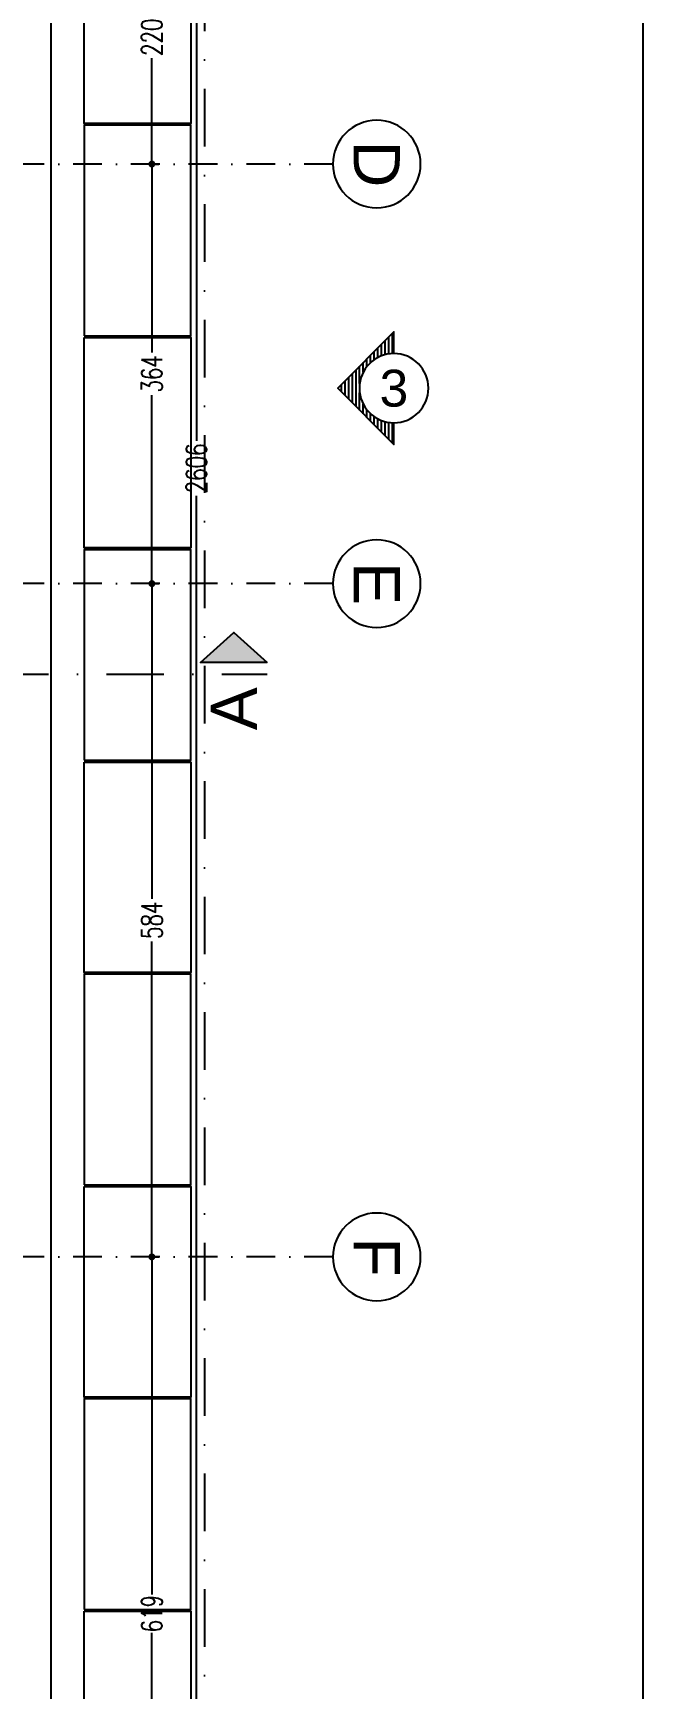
# Model space of a CAD drawing. Extents: x 58467 to 79089, y -33726 to -17391.
# Drawn here: x 78560 to 79089, y -21062 to -19626 of the extents above; entities that cross this region are included whole.
import ezdxf
from ezdxf.enums import TextEntityAlignment as Align

# ---------------------------------------------------------------- set-up
doc = ezdxf.new("R2010")
doc.units = 0
doc.header["$LTSCALE"] = 100
doc.linetypes.add('DASHDOT', pattern=[1, 0.5, -0.25, 0, -0.25])
doc.linetypes.add('DASHDOT2', pattern=[0.5, 0.25, -0.125, 0, -0.125])
for name, color, linetype in [('BA_axis', 5, 'DASHDOT2'), ('BA_dim_ext', 185, 'Continuous'), ('BA_env_bound', 10, 'DASHDOT'), ('BA_layout', 11, 'Continuous'), ('BA_symbol_ref', 22, 'Continuous'), ('Kompozit', 122, 'Continuous')]:
    doc.layers.add(name, color=color, linetype=linetype)
doc.styles.add('dim', font='simplex.shx', dxfattribs={"width": 0.7})
doc.styles.add('text1', font='arial.ttf', dxfattribs={"height": 20})
doc.dimstyles.new('1_100', dxfattribs={"dimtxt": 8, "dimasz": 3, "dimexe": 6, "dimexo": 0, "dimgap": 2, "dimtad": 0, "dimdec": 1, "dimzin": 11, "dimtxsty": 'dim', "dimblk": 'DOT', "dimcen": 0, "dimdle": 1.25, "dimclrt": 256, "dimadec": 0, "dimazin": 0, "dimtfac": 1.25, "dimtdec": 1, "dimtix": 1, "dimtofl": 0, "dimtmove": 1, "dimatfit": 3, "dimldrblk": 'DOT', "dimfxl": 20, "dimfxlon": 1, "dimtolj": 1, "dimtzin": 0, "dimarcsym": 0})

# ---------------------------------------------------------------- blocks, each defined once
blk = doc.blocks.new('*U176')
blk.add_line((0, 0), (0, -696))
at = {"linetype": 'Continuous'}
blk.add_circle((0, 38), 38, dxfattribs=at)
at = {"linetype": 'Continuous', "style": 'text1'}
blk.add_attdef('1', text='', height=40, dxfattribs=at).set_placement((0, 38), align=Align.MIDDLE)
blk = doc.blocks.new('AXIS')
at = {"layer": 'BA_axis'}
ref = blk.add_blockref('*U176', (4176.1, -32187.3), dxfattribs=dict(at, xscale=-1, rotation=270))
ref.add_attrib('1', 'D', dxfattribs={"layer": '0', "linetype": 'Continuous', "height": 40, "rotation": 270, "style": 'text1'}).set_placement((4214.1, -32187.3), align=Align.MIDDLE)
ref = blk.add_blockref('*U176', (4176.1, -32551.3), dxfattribs=dict(at, xscale=-1, rotation=270))
ref.add_attrib('1', 'E', dxfattribs={"layer": '0', "linetype": 'Continuous', "height": 40, "rotation": 270, "style": 'text1'}).set_placement((4214.1, -32551.3), align=Align.MIDDLE)
ref = blk.add_blockref('*U176', (4176.1, -33135.3), dxfattribs=dict(at, xscale=-1, rotation=270))
ref.add_attrib('1', 'F', dxfattribs={"layer": '0', "linetype": 'Continuous', "height": 40, "rotation": 270, "style": 'text1'}).set_placement((4214.1, -33135.3), align=Align.MIDDLE)
blk = doc.blocks.new('_Dot')
at = {"color": 0, "linetype": 'ByBlock', "lineweight": -2}
blk.add_line((-0.5, 0), (-1, 0), dxfattribs=at)
at = {"color": 0, "linetype": 'ByBlock', "const_width": 0.5}
blk.add_lwpolyline([(-0.25, 0, 1), (0.25, 0, 1)], format="xyb", close=True, dxfattribs=at)
blk = doc.blocks.new('*D30')
at = {"layer": 'BA_dim_ext', "color": 0, "lineweight": -2, "transparency": 16777216}
for p, q in [((4019, -31967.3), (4025, -31967.3)), ((4019, -31973.3), (4019, -32059.1)), ((4019, -32181.3), (4019, -32095.5)), ((4019, -32187.3), (4025, -32187.3))]:
    blk.add_line(p, q, dxfattribs=at)
at = {"layer": 'DEFPOINTS', "color": 0, "transparency": 16777216}
for p in [(4019, -31967.3), (4019, -32187.3), (4019, -32187.3)]:
    blk.add_point(p, dxfattribs=at)
at = {"layer": 'BA_dim_ext', "color": 0, "lineweight": -2, "transparency": 16777216, "xscale": 6, "yscale": 6, "zscale": 6}
for p, rotation in [((4019, -31967.3), 90), ((4019, -32187.3), 270)]:
    blk.add_blockref('_Dot', p, dxfattribs=dict(at, rotation=rotation))
at = {"layer": 'BA_dim_ext', "color": 2, "transparency": 16777216, "insert": (4019, -32077.3), "char_height": 18, "attachment_point": 5, "rotation": 90, "style": 'dim'}
blk.add_mtext('\\A1;220', dxfattribs=at)
blk = doc.blocks.new('*D31')
at = {"layer": 'BA_dim_ext', "color": 0, "lineweight": -2, "transparency": 16777216}
for p, q in [((4019, -32187.3), (4025, -32187.3)), ((4019, -32193.3), (4019, -32350.8)), ((4019, -32545.3), (4019, -32387.8)), ((4019, -32551.3), (4025, -32551.3))]:
    blk.add_line(p, q, dxfattribs=at)
at = {"layer": 'DEFPOINTS', "color": 0, "transparency": 16777216}
for p in [(4019, -32187.3), (4019, -32551.3), (4019, -32551.3)]:
    blk.add_point(p, dxfattribs=at)
at = {"layer": 'BA_dim_ext', "color": 0, "lineweight": -2, "transparency": 16777216, "xscale": 6, "yscale": 6, "zscale": 6}
for p, rotation in [((4019, -32187.3), 90), ((4019, -32551.3), 270)]:
    blk.add_blockref('_Dot', p, dxfattribs=dict(at, rotation=rotation))
at = {"layer": 'BA_dim_ext', "color": 2, "transparency": 16777216, "insert": (4019, -32369.3), "char_height": 18, "attachment_point": 5, "rotation": 90, "style": 'dim'}
blk.add_mtext('\\A1;364', dxfattribs=at)
blk = doc.blocks.new('*D32')
at = {"layer": 'BA_dim_ext', "color": 0, "lineweight": -2, "transparency": 16777216}
for p, q in [((4019, -32551.3), (4025, -32551.3)), ((4019, -32557.3), (4019, -32824.8)), ((4019, -33129.3), (4019, -32861.8)), ((4019, -33135.3), (4025, -33135.3))]:
    blk.add_line(p, q, dxfattribs=at)
at = {"layer": 'DEFPOINTS', "color": 0, "transparency": 16777216}
for p in [(4019, -32551.3), (4019, -33135.3), (4019, -33135.3)]:
    blk.add_point(p, dxfattribs=at)
at = {"layer": 'BA_dim_ext', "color": 0, "lineweight": -2, "transparency": 16777216, "xscale": 6, "yscale": 6, "zscale": 6}
for p, rotation in [((4019, -32551.3), 90), ((4019, -33135.3), 270)]:
    blk.add_blockref('_Dot', p, dxfattribs=dict(at, rotation=rotation))
at = {"layer": 'BA_dim_ext', "color": 2, "transparency": 16777216, "insert": (4019, -32843.3), "char_height": 18, "attachment_point": 5, "rotation": 90, "style": 'dim'}
blk.add_mtext('\\A1;584', dxfattribs=at)
blk = doc.blocks.new('*D33')
at = {"layer": 'BA_dim_ext', "color": 0, "lineweight": -2, "transparency": 16777216}
for p, q in [((4019, -33135.3), (4025, -33135.3)), ((4019, -33141.3), (4019, -33428.1)), ((4019, -33748.3), (4019, -33461.5)), ((4019, -33754.3), (4025, -33754.3))]:
    blk.add_line(p, q, dxfattribs=at)
at = {"layer": 'DEFPOINTS', "color": 0, "transparency": 16777216}
for p in [(4019, -33135.3), (4019, -33754.3), (4019, -33754.3)]:
    blk.add_point(p, dxfattribs=at)
at = {"layer": 'BA_dim_ext', "color": 0, "lineweight": -2, "transparency": 16777216, "xscale": 6, "yscale": 6, "zscale": 6}
for p, rotation in [((4019, -33135.3), 90), ((4019, -33754.3), 270)]:
    blk.add_blockref('_Dot', p, dxfattribs=dict(at, rotation=rotation))
at = {"layer": 'BA_dim_ext', "color": 2, "transparency": 16777216, "insert": (4019, -33444.8), "char_height": 18, "attachment_point": 5, "rotation": 90, "style": 'dim'}
blk.add_mtext('\\A1;619', dxfattribs=at)
blk = doc.blocks.new('*D34')
at = {"layer": 'BA_dim_ext', "color": 0, "lineweight": -2, "transparency": 16777216}
for p, q in [((4057.7, -31148.3), (4051.7, -31148.3)), ((4057.7, -31154.3), (4057.7, -32427.4)), ((4057.7, -33748.3), (4057.7, -32475.2)), ((4057.7, -33754.3), (4063.7, -33754.3))]:
    blk.add_line(p, q, dxfattribs=at)
at = {"layer": 'DEFPOINTS', "color": 0, "transparency": 16777216}
for p in [(4057.7, -31148.3), (4057.7, -31148.3), (4057.7, -33754.3)]:
    blk.add_point(p, dxfattribs=at)
at = {"layer": 'BA_dim_ext', "color": 0, "lineweight": -2, "transparency": 16777216, "xscale": 6, "yscale": 6, "zscale": 6}
for p, rotation in [((4057.7, -31148.3), 90), ((4057.7, -33754.3), 270)]:
    blk.add_blockref('_Dot', p, dxfattribs=dict(at, rotation=rotation))
at = {"layer": 'BA_dim_ext', "color": 2, "transparency": 16777216, "insert": (4057.7, -32451.3), "char_height": 18, "attachment_point": 5, "rotation": 90, "style": 'dim'}
blk.add_mtext('\\A1;2606', dxfattribs=at)
blk = doc.blocks.new('*U144')
blk.add_hatch(color=256).paths.add_polyline_path([(40, 29), (40, -29), (66, 0)])
at = {"linetype": 'DASHDOT'}
blk.add_lwpolyline([(30, -511), (30, 29)], dxfattribs=at)
blk.add_lwpolyline([(40, 29), (40, -29), (66, 0), (40, 29)])
at = {"linetype": 'Continuous', "style": 'text1'}
blk.add_attdef('A', text='', height=40, dxfattribs=at).set_placement((0, 0), align=Align.MIDDLE)
blk = doc.blocks.new('*U175')
h = blk.add_hatch()
h.set_pattern_fill('ANSI31', color=24, angle=135, style=0)
h.set_pattern_definition([(180, (8291.9078, -824.118), (-7e-16, -3.175), [])])
h.paths.add_polyline_path([(-30, 48.75), (18.75, 0), (0, 0, 1), (-60, 0), (-78.75, 0)])
at = {"color": 24}
blk.add_lwpolyline([(-60, 0), (-78.75, 0), (-30, 48.75), (18.75, 0), (0, 0)], dxfattribs=at)
blk.add_circle((-30, 0), 30)
at = {"linetype": 'Continuous', "style": 'text1'}
blk.add_attdef('1', text='', height=32, dxfattribs=at).set_placement((-30, 0), align=Align.MIDDLE)
blk = doc.blocks.new('görünüşler')
at = {"layer": 'BA_symbol_ref'}
ref = blk.add_blockref('*U175', (77249.6, -40848.8), dxfattribs=dict(at, xscale=-1, rotation=90))
ref.add_attrib('1', '3', dxfattribs={"layer": '0', "linetype": 'Continuous', "height": 32, "style": 'text1'}).set_placement((77249.6, -40818.8), align=Align.MIDDLE)
blk = doc.blocks.new('A$C56216D09')
at = {"layer": 'Kompozit', "elevation": 1.3}
blk.add_lwpolyline([(2061, -2701.4), (3750.3, -2701.4), (3750.3, -517.7)], dxfattribs=at)
at = {"layer": 'Kompozit'}
for points in [[(3778.8, -886.7), (3871.4, -886.7), (3871.4, -1069.3), (3778.8, -1069.3)], [(3778.8, -1253.5), (3871.4, -1253.5), (3871.4, -1070.8), (3778.8, -1070.8)], [(3778.8, -1255), (3871.4, -1255), (3871.4, -1437.6), (3778.8, -1437.6)], [(3778.8, -1621.8), (3871.4, -1621.8), (3871.4, -1439.1), (3778.8, -1439.1)], [(3778.8, -1623.3), (3871.4, -1623.3), (3871.4, -1805.9), (3778.8, -1805.9)], [(3778.8, -1990.1), (3871.4, -1990.1), (3871.4, -1807.4), (3778.8, -1807.4)], [(3778.8, -1991.6), (3871.4, -1991.6), (3871.4, -2174.2), (3778.8, -2174.2)], [(3778.8, -2358.4), (3871.4, -2358.4), (3871.4, -2175.7), (3778.8, -2175.7)], [(3778.8, -2359.9), (3871.4, -2359.9), (3871.4, -2542.5), (3778.8, -2542.5)]]:
    blk.add_lwpolyline(points, close=True, dxfattribs=at)
blk = doc.blocks.new('OLCU')
at = {"layer": 'BA_dim_ext'}
for base, p1, p2, picture, middle in [((4057.65, -31148.27), (4057.65, -33754.27), (4057.65, -31148.27), '*D34', (4057.65, -32451.27)), ((4019.04, -32187.27), (4019.04, -31967.27), (4019.04, -32187.27), '*D30', (4019.04, -32077.27)), ((4019.04, -32551.27), (4019.04, -32187.27), (4019.04, -32551.27), '*D31', (4019.04, -32369.27)), ((4019.04, -33135.27), (4019.04, -32551.27), (4019.04, -33135.27), '*D32', (4019.04, -32843.27)), ((4019.04, -33754.27), (4019.04, -33135.27), (4019.04, -33754.27), '*D33', (4019.04, -33444.77))]:
    dim = blk.add_linear_dim(base=base, p1=p1, p2=p2, angle=90, dimstyle='1_100', override={"dimfxl": 2}, dxfattribs=at)
    dim.commit()
    dim.dimension.update_dxf_attribs({"geometry": picture, "text_midpoint": middle})

msp = doc.modelspace()

# ---------------------------------------------------------------- linework, layer by layer
at = {"layer": 'BA_env_bound'}
msp.add_lwpolyline([(77699.65, -18983.08), (77710.97, -18808.44), (78708.88, -18873.13), (78708.88, -21323.13), (76979.32, -21460.43), (76964.2, -18935.41)], close=True, dxfattribs=at)
at = {"layer": 'BA_layout'}
msp.add_lwpolyline([(74564.59, -21626.03), (74564.59, -18260.87), (79089.07, -18260.87), (79089.07, -21626.03)], close=True, dxfattribs=at)

# ---------------------------------------------------------------- block references
for name, p in [('A$C56216D09', (74825.57, -18634.53, -1.31)), ('görünüşler', (1623.51, 20885.29))]:
    msp.add_blockref(name, p)
at = {"layer": 'BA_axis'}
msp.add_blockref('AXIS', (74644.15, 12448.2), dxfattribs=at)
at = {"layer": 'BA_dim_ext'}
msp.add_blockref('OLCU', (74644.15, 12448.2), dxfattribs=at)
at = {"layer": 'BA_symbol_ref'}
ref = msp.add_blockref('*U144', (78734.26, -20211.6), dxfattribs=dict(at, xscale=-1, rotation=270))
ref.add_attrib('A', 'A', dxfattribs={"layer": '0', "linetype": 'Continuous', "height": 40, "rotation": 90, "style": 'text1'}).set_placement((78734.26, -20211.6), align=Align.MIDDLE)

doc.saveas('drawing.dxf')
